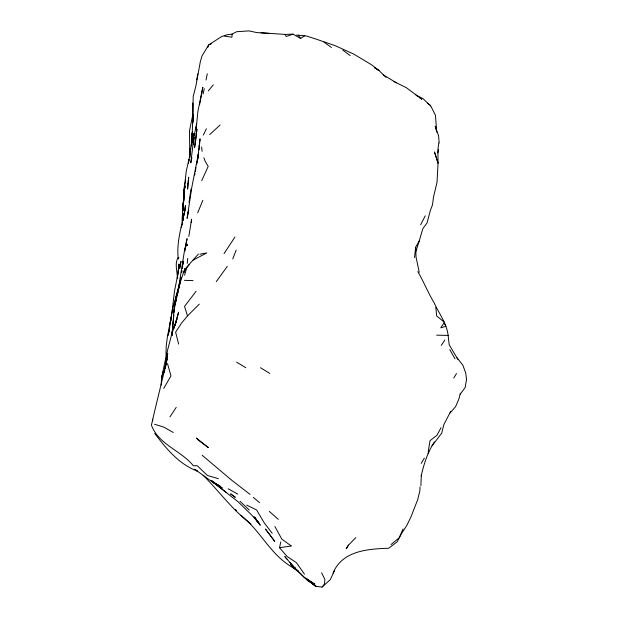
<?xml version="1.0" encoding="UTF-8"?>
<svg xmlns="http://www.w3.org/2000/svg" width="618" height="618" viewBox="0 0 618 618"><rect width="100%" height="100%" fill="white"/><g stroke="black" fill="none" stroke-linecap="round" stroke-linejoin="round"><path stroke-width="0.93" d="M192.862 122.851L192.986 114.67L192.09 136.145L192.499 131.827M420.039 486.845L419.916 490.445L417.729 499.576L410.962 516.895L406.86 525.346L401.692 533.334L397.165 541.785L388.761 548.228C367.965 548.946 342.295 550.653 333.017 573.079M192.028 141.955L192.09 133.048L191.711 145.176M177.343 278.115C177.451 271.356 174.369 263.809 178.1 257.567M161.136 385.114L161.615 377.528L165.956 357.227L166.188 346.435L167.277 337.675L171.943 312.778L174.485 291.225L177.605 275.497L179.011 263.956L177.914 274.971M421.275 475.636L420.912 485.648M190.12 153.689L190.313 148.289L189.826 157.443M183.082 207.447L183.222 203.631M183.252 202.604L182.897 210.939L184.28 189.062L183.847 200.348M183.183 202.086L182.063 220.255L182.41 223.762M165.678 366.304L166.628 353.836L171.719 334.253L176.926 319.035L175.041 325.114M165.678 366.412L166.613 357.304M172.043 335.234L173.11 322.009L172.221 332.646M192.252 141.846L192.553 137.613L188.413 163.191L188.992 159.374L186.304 170.823L183.616 194.384L185.091 186.064M189.85 157.219L189.456 130.993L192.731 115.018L193.218 96.431L195.921 85.84L200.302 61.839L202.009 55.89L208.691 44.921L221.63 36.57L226.999 34.801L232.129 34.106L236.655 31.711L248.984 30.9L256.725 32.569L268.915 33.395M232.129 34.106L231.912 37.234L224.234 36.053M192.492 132.051L191.48 141.731L192.476 131.912M192.352 133.967L192.283 134.894L192.515 132.059M172.074 335.087L172.661 327.347M193.534 144.512L194.33 137.196M172.013 335.311L172.553 328.699M182.82 220.286L183.129 214.137L183.229 220.572M198.981 149.942L199.599 143.214L197.219 162.434L198.247 154.492L191.75 187.671L187.115 218.393L188.135 213.233M164.967 368.791L166.574 356.949M173.859 328.776L174.129 326.119M182.48 268.019L182.65 266.312M182.82 264.612L183.229 261.414M173.828 315.033L173.009 323.214C174.152 312.708 173.519 301.646 178.386 291.928M187.215 263.392L187.741 258.386M414.531 257.613L415.644 247.246L419.182 241.097L422.797 228.706L427.03 223.005L430.344 210.491L432.5 204.844L433.496 197.018L437.003 182.434L438.046 163.214L437.915 149.363L438.795 142.967M168.05 335.69L168.714 331.542M165.029 368.73L165.431 365.176L164.975 368.529M177.49 278.703L177.706 276.833M174.23 311.457L174.531 308.776M195.69 140.278L196.957 129.092L194.57 147.71L195.551 141.205M184.836 251.124L185.045 249.317M165.802 364.466L166.528 358.347M182.673 265.562L182.356 268.22L182.604 266.373M199.583 104.689L202.835 87.246L197.876 111.526L196.107 129.517L196.624 123.816L193.959 136.532L190.792 162.874L191.874 157.544M168.969 331.727L172.484 309.139L179.869 283.029L178.648 288.027L181.074 277.436L178.169 290.352L184.264 252.044L187.069 238.602L185.045 249.873L186.203 244.071L185.238 248.444M184.172 214.786L184.411 212.909M166.312 363.616L167.71 353.226L166.319 363.554M182.851 264.535L183.229 261.769M197.76 158.965L198.007 157.173M198.262 155.381L198.641 152.692M184.543 211.997L185.446 205.632L184.079 215.079L184.867 209.757C181.939 226.026 176.091 242.233 178.339 258.965L178.849 257.42M189.054 202.457L191.001 189.085M181.777 272.646L182.063 270.8M191.147 222.38L191.642 219.212L188.822 236.416M164.411 372.059L164.712 370.259M428.228 451.549L430.043 440.642L436.957 435.281L441.074 427.617M164.396 372.121L164.705 370.282M194.67 175.079L194.994 173.233M195.319 171.387L195.976 167.702M182.99 262.905L183.307 261.09M197.822 73.882L196.733 79.846M466.513 379.305L465.161 387.556L460.217 394.114M192.376 139.073L193.411 133.48L191.086 145.979M171.07 318.958L171.572 316.277M185.091 185.856L184.434 189.147L185.006 186.528M206.026 80.07L207.293 73.735M196.686 164.318L197.405 160.75M178.154 290.321L180.039 281.978M185.701 180.093L184.234 186.991L183.87 201.298M304.458 574.13L296.377 562.627L287.1 556.486L279.521 547.71L280.781 541.916M203.121 93.928L204.28 88.66M184.156 272.561L185.091 268.289L181.12 279.46L176.501 296.748L175.69 302.156L177.575 293.272L175.914 298.193M194.554 135.388L194.964 133.503M175.481 299.212L175.844 297.598M168.652 333.372L169.68 328.768M421.19 475.945C423.902 464.048 427.61 452.144 434.4 441.901M170.9 319.854L169.996 323.809L170.877 320.24M437.791 152.94L438.602 149.417M166.18 359.174L166.59 357.443M166.906 359.243C162.179 381.329 156.277 403.175 151.441 425.176C158.532 444.612 181.136 450.545 193.372 465.779L197.235 465.709L207.455 475.466L218.417 478.718M188.699 210.359L188.073 212.893L188.637 210.645M460.348 393.311L458.819 399.205L455.566 406.667L450.043 413.071M180.085 281.816L176.091 296.679M178.857 287.385L177.914 290.939L179.552 284.798L179.089 286.505M174.438 303.855L175.311 300.587M175.025 325.454L178.625 312.175L174.322 327.123M161.615 377.528L163.446 370.785M176.153 297.397L177.675 291.82M184.589 275.219L186.721 267.679M181.267 227.517L182.689 222.897M415.566 252.445L419.182 241.097M207.779 47.439L208.691 44.921L211.217 43.847M232.77 258.942L236.169 250.105M201.7 180.711L208.196 166.366L205.207 161.368L203.886 157.76M197.729 212.692L202.866 200.286M403.044 528.969L399.158 537.822L391.109 544.52M203.322 135.079L206.381 128.729M334.686 570.414L330.197 579.723L322.086 587.1L315.381 586.196L306.845 579.251L316.192 586.497L307.061 579.599L310.908 582.079M420.649 224.828L425.215 215.836M427.996 453.334L428.869 451.619M450.615 411.542L443.917 424.45L441.723 433.118L432.098 445.794M163.716 388.428L170.97 375.922L167.493 363.546M224.048 253.635L234.894 237.103M421.229 463.392L424.334 458.116M348.452 545.122L346.25 548.784L348.506 545.107L355.829 537.637M453.759 378.023L456.501 373.573M169.981 416.856L176.192 407.362M441.322 345.369L444.867 339.985M227.324 266.373L216.269 281.654M322.086 587.1L324.527 583.886L324.875 579.406L321.592 572.786M196.099 291.294L184.527 306.428L187.509 315.906L181.545 323.09L175.612 332.19L178.656 344.102M189.347 264.481L184.048 271.31L187.045 266.791L198.401 254.068M208.274 90.931L213.295 84.82M187.509 315.906L199.274 304.141M209.641 134.639L220.093 125.006M261.051 32.777L285.13 34.423L293.009 34.137L300.634 38.447L304.813 35.651M192.955 260.193L206.806 252.901L199.946 254.237M293.009 34.137L286.204 36.477L285.13 34.423M279.521 547.71L291.325 545.995M184.465 280.356L193.032 280.595M436.648 335.149L448.135 335.435L449.178 344.759L457.876 359.375M296.617 35.079L306.319 35.968L316.308 39.181L335.28 45.717L353.82 54.114L371.75 64.905L378.996 70.514L386.034 77.404M154.57 424.249L163.778 427.108L173.264 432.484M393.944 81.584L406.327 87.686L421.839 99.228L419.56 97.629M246.713 505.076L256.609 509.981L264.21 522.797L272.214 533.334M416.578 95.381L423.114 98.749L429.912 105.276M383.222 74.817L396.246 82.735M228.173 488.792L237.76 494.099M313.959 584.273L307.718 580.711L299.8 573.056L291.472 566.258M296.014 569.425L292.7 567.463L298.347 571.063M236.586 362.171L245.825 367.741M260.526 367.71L269.742 373.396M216.277 484.404L211.735 481.283L219.452 486.32M217.845 485.385L219.405 486.374M305.755 578.093L314.879 584.242L304.311 577.49L294.353 567.347M250.962 524.025C232.638 510.182 219.151 491.295 203.059 475.188M416.524 95.489L418.038 96.562M323.994 42.14L331.457 47.509M291.047 545.787L281.816 539.112L274.902 526.528M292.152 567.131C270.275 554.67 260.255 530.259 240.696 515.18M427.571 103.229L430.391 105.315L430.885 106.759M342.805 50.112L350.205 55.597M231.402 479.97L250.043 494.392M211.735 481.283L238.054 501.739L251.665 515.033L259.012 523.222L254.608 517.753M211.248 480.418L222.295 488.096L212.005 481.584L220.193 486.266L210.869 480.951L194.786 469.263M195.072 469.356L197.312 471.094C178.903 464.203 166.211 448.568 154.701 433.419M226.018 492.198L211.147 480.464M217.806 485.763L211.032 480.364M295.443 568.521L290.553 564.512L295.419 568.521M253.365 497.366L259.521 502.658M230.947 479.583L202.179 455.265M291.812 565.207L295.358 568.328M269.293 511.38L278.332 519.367M249.286 510.074L240.008 501.283M235.373 509.363L236.686 510.638M294.979 568.328L284.774 556.563L286.961 559.089M289.881 562.403L293.079 565.933M456.988 357.722L462.921 365.315L465.694 372.986L466.559 379.715M271.959 537.529L265.454 529.039L274.662 541.36L272.507 538.239M254.639 517.869L260.309 525.254L254.539 517.312M298.146 35.133L300.634 38.447M254.013 516.594L258.092 522.473L255.249 517.822M417.822 271.642C423.732 281.661 427.911 292.6 434.075 302.627C438.826 313.481 446.752 323.152 448.135 335.435M449.804 349.618L455.033 358.834M431.233 106.914L435.451 115.249L436.455 128.32M444.558 323.492L445.787 326.296L440.765 327.841L444.381 322.248L436.679 315.945L435.806 307.27M438.517 135.628L435.211 126.142L436.833 132.229M419.205 272.214L416.061 257.127L415.644 247.246M415.667 94.268L415.76 94.956M201.63 147.022L202.101 151.34M438.618 136.176L439.159 142.951M152.6 419.213L152.716 420.989M192.808 116.153L192.754 122.086L192.731 103.005L192.808 116.153M188.003 183.407L187.609 189.116L188.699 177.258L188.003 183.407M199.846 140.247L199.243 146.644L200.031 138.803L199.846 140.247M174.508 307.285L173.812 312.577L175.659 300.379L174.508 307.285M187.424 244.589L187.285 245.377L187.424 244.589M180.101 266.072L179.622 268.614L181.004 261.314L180.101 266.072M171.549 316.416L170.784 318.973L171.549 316.424M379.035 70.522L374.539 67.679L378.996 70.514M231.062 494.176L230.676 493.906L235.327 497.382L231.062 494.176M208.305 447.586L198.193 440.062L196.439 438.054L208.305 447.586M435.644 155.558L434.477 151.958L438.046 163.214L435.644 155.558"/></g></svg>
